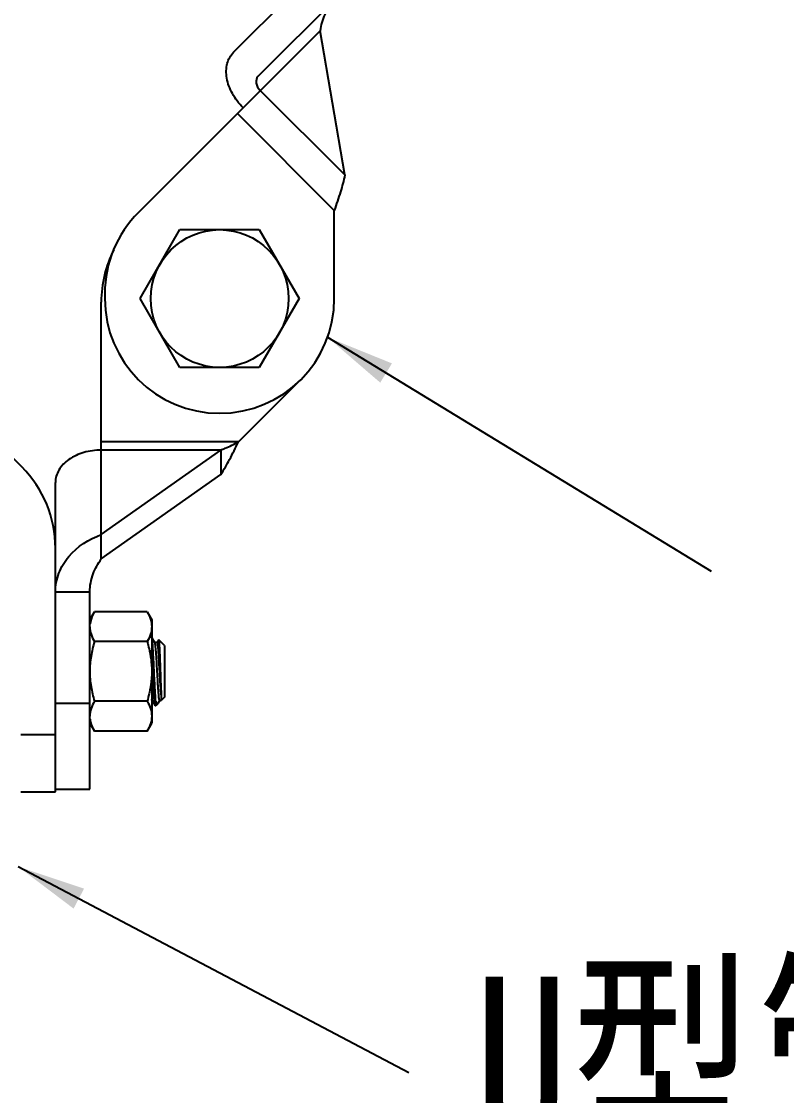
# Model space of a CAD drawing. Extents: x 1036631 to 1215829, y 649019 to 896649.
# Drawn here: x 1134777 to 1135892, y 787312 to 788878 of the extents above; entities that cross this region are included whole.
import ezdxf

# ---------------------------------------------------------------- set-up
doc = ezdxf.new("R2010")
doc.units = 0
doc.header["$LTSCALE"] = 1000
doc.header["$MEASUREMENT"] = 0
doc.styles.get("Standard").update_dxf_attribs({"font": 'gbenor.shx', "bigfont": 'gbcbig.shx'})
doc.dimstyles.get("Standard").update_dxf_attribs({"dimscale": 100, "dimtxt": 3.5, "dimasz": 1, "dimexe": 2.5, "dimexo": 3, "dimgap": 1.5, "dimtad": 1, "dimdec": 0, "dimzin": 0, "dimdsep": 46, "dimtxsty": 'Standard', "dimblk": 'ARCHTICK', "dimcen": 0.09, "dimadec": 0, "dimazin": 0, "dimtfac": 1, "dimtdec": 0, "dimtix": 1, "dimtmove": 2, "dimatfit": 3, "dimfxl": 1, "dimtolj": 1, "dimtzin": 0, "dimarcsym": 0})

# ---------------------------------------------------------------- blocks, each defined once
blk = doc.blocks.new('gfhhrryyfd')
at = {"linetype": 'Continuous'}
for p, q in [((3688348.8, -1760798.1), (3688471.5, -1760675.4)), ((3688384.3, -1760833.5), (3688507, -1760710.8)), ((3688210.1, -1761031.4), (3688474.9, -1760766.6)), ((3688510.9, -1760976.9), (3688474.9, -1760766.6)), ((3688510.9, -1760976.9), (3688387.7, -1760853.7)), ((3688354.3, -1760887.2), (3688495.6, -1761028.5)), ((3688495.6, -1761157), (3688495.6, -1761028.5)), ((3688212.5, -1761157), (3688270.4, -1761056.6)), ((3688270.4, -1761056.6), (3688386.3, -1761056.6)), ((3688386.3, -1761056.6), (3688444.3, -1761157)), ((3688155.9, -1761536.6), (3688155.9, -1761162.1)), ((3688161.1, -1761149.7), (3688161.1, -1761157)), ((3688270.4, -1761257.3), (3688212.5, -1761157)), ((3688444.3, -1761157), (3688386.3, -1761257.3)), ((3687826.8, -1761189.2), (3688040, -1761402.5)), ((3688386.3, -1761257.3), (3688270.4, -1761257.3)), ((3688355.8, -1761366), (3688446.7, -1761275.2)), ((3688355.8, -1761366), (3688155.9, -1761366)), ((3688330.2, -1761377.9), (3688155.9, -1761377.9)), ((3688155.9, -1761501.1), (3688330.2, -1761377.9)), ((3688330.2, -1761377.9), (3688330.2, -1761413.4)), ((3688155.9, -1761536.6), (3688330.2, -1761413.4)), ((3688089, -1761876.2), (3688089, -1761425.2)), ((3688089, -1761584.7), (3688139.2, -1761584.7)), ((3688139.2, -1761872), (3688139.2, -1761584.7)), ((3688139.2, -1761625.3), (3688145.9, -1761613.7)), ((3688222.8, -1761613.7), (3688145.9, -1761613.7)), ((3688222.8, -1761613.7), (3688229.5, -1761625.3)), ((3688229.5, -1761625.3), (3688229.5, -1761775.8)), ((3688222.8, -1761657.1), (3688145.9, -1761657.1)), ((3688234.1, -1761658.5), (3688229.5, -1761650.7)), ((3688237.5, -1761658.3), (3688233.8, -1761658.3)), ((3688239.5, -1761654.7), (3688237.4, -1761658.3)), ((3688239.5, -1761654.7), (3688239.6, -1761654.6)), ((3688247.9, -1761662.9), (3688239.6, -1761654.6)), ((3688247.9, -1761662.9), (3688247.9, -1761738.2)), ((3688222.8, -1761744), (3688145.9, -1761744)), ((3688229.5, -1761742.8), (3688230.2, -1761742.8)), ((3688229.9, -1761742.6), (3688229.8, -1761742.4)), ((3688229.9, -1761742.6), (3688234.6, -1761750.6)), ((3688238.7, -1761747.3), (3688241.3, -1761742.8)), ((3688241.2, -1761742.8), (3688243.3, -1761742.8)), ((3688243.3, -1761734.8), (3688243.3, -1761742.8)), ((3688247.9, -1761738.2), (3688243.3, -1761742.8)), ((3688089, -1761746.6), (3688139.2, -1761746.6)), ((3688234.7, -1761750.8), (3688234.6, -1761750.6)), ((3688235.4, -1761750.8), (3688234.7, -1761750.8)), ((3688235.4, -1761750.8), (3688235.4, -1761744.4)), ((3688238.2, -1761748), (3688235.4, -1761750.8)), ((3688238.2, -1761748), (3688238.7, -1761747.3)), ((3688139.2, -1761775.8), (3688145.9, -1761787.5)), ((3688222.8, -1761787.5), (3688145.9, -1761787.5)), ((3688222.8, -1761787.5), (3688229.5, -1761775.8)), ((3688038.8, -1761792.6), (3688089, -1761792.6)), ((3688038.8, -1761876.2), (3688089, -1761876.2)), ((3688089, -1761872), (3688139.2, -1761872))]:
    blk.add_line(p, q, dxfattribs=at)
blk.add_circle((3688328.4, -1761157), 100.4, dxfattribs=at)
for centre, radius, start, end in [((3688328.4, -1761149.7), 167.3, 135, 180), ((3688323.2, -1761162.1), 167.3, 152.9997, 180), ((3688328.4, -1761157), 167.3, 180, 0), ((3687921.8, -1761520.8), 167.3, 0, 45), ((3688173, -1761635.5), 33.8, 172.5984, 173.3691), ((3688233, -1761741.2), 3.38, 198.4953, 200.8866), ((3688173, -1761765.7), 33.8, 186.6309, 187.4031)]:
    blk.add_arc(centre, radius, start, end, dxfattribs=at)
for points, knots in [([(3688497.1, -1760720.7), (3688490.7, -1760727.1), (3688480.8, -1760741.7), (3688476.2, -1760758.5), (3688474.9, -1760766.6)], [0, 0, 0, 0, 0.522516, 1, 1, 1, 1]), ([(3688362.7, -1760878.8), (3688356.6, -1760872.7), (3688346.3, -1760859.3), (3688337.8, -1760836.8), (3688337.7, -1760814.9), (3688344.4, -1760802.5), (3688348.8, -1760798.1)], [0, 0, 0, 0, 0.287971, 0.555344, 0.790532, 1, 1, 1, 1]), ([(3688384.3, -1760833.5), (3688382, -1760835.8), (3688380.5, -1760844.3), (3688384.8, -1760850.8), (3688387.7, -1760853.7)], [0, 0, 0, 0, 0.440241, 1, 1, 1, 1]), ([(3688510.9, -1760976.9), (3688509.4, -1760985.2), (3688504.6, -1761002.5), (3688498.7, -1761019.5), (3688495.6, -1761028.5)], [0, 0, 0, 0, 0.468219, 1, 1, 1, 1]), ([(3688330.2, -1761377.9), (3688332.3, -1761377.1), (3688341.1, -1761373.6), (3688349.5, -1761369.3), (3688355.8, -1761366)], [0, 0, 0, 0, 0.244001, 1, 1, 1, 1]), ([(3688330.2, -1761413.4), (3688334.9, -1761406.4), (3688343.8, -1761390.8), (3688351.7, -1761374.6), (3688355.8, -1761366)], [0, 0, 0, 0, 0.468219, 1, 1, 1, 1]), ([(3688155.9, -1761377.9), (3688147.3, -1761377.9), (3688130.6, -1761380.1), (3688108.7, -1761390), (3688093.1, -1761405.5), (3688089, -1761418.9), (3688089, -1761425.2)], [0, 0, 0, 0, 0.287969, 0.555344, 0.790533, 1, 1, 1, 1]), ([(3688089, -1761584.7), (3688089, -1761575.5), (3688092.7, -1761556.6), (3688112.5, -1761523.9), (3688137.9, -1761507.3), (3688155.9, -1761501.1)], [0, 0, 0, 0, 0.244342, 0.495326, 1, 1, 1, 1]), ([(3688139.2, -1761584.7), (3688139.2, -1761575.7), (3688142.5, -1761558.4), (3688151.1, -1761543.2), (3688155.9, -1761536.6)], [0, 0, 0, 0, 0.522516, 1, 1, 1, 1]), ([(3688145.9, -1761613.7), (3688145.1, -1761615.1), (3688142.2, -1761620.6), (3688140.1, -1761626.6), (3688139.5, -1761631.1)], [0, 0, 0, 0, 0.26074, 1, 1, 1, 1]), ([(3688222.8, -1761613.7), (3688224.8, -1761617.1), (3688228.1, -1761624), (3688229.5, -1761631.7), (3688229.5, -1761635.4)], [0, 0, 0, 0, 0.514931, 1, 1, 1, 1]), ([(3688139.2, -1761635.4), (3688139.2, -1761639.1), (3688140.6, -1761646.8), (3688144, -1761653.7), (3688145.9, -1761657.1)], [0, 0, 0, 0, 0.485069, 1, 1, 1, 1]), ([(3688229.5, -1761635.4), (3688229.5, -1761639.1), (3688228.1, -1761646.8), (3688224.8, -1761653.7), (3688222.8, -1761657.1)], [0, 0, 0, 0, 0.485069, 1, 1, 1, 1]), ([(3688145.9, -1761657.1), (3688143.9, -1761664.2), (3688140.5, -1761678.5), (3688139.2, -1761693.2), (3688139.2, -1761700.6)], [0, 0, 0, 0, 0.500104, 1, 1, 1, 1]), ([(3688222.8, -1761657.1), (3688224.9, -1761664.2), (3688228.3, -1761678.5), (3688229.5, -1761693.2), (3688229.5, -1761700.6)], [0, 0, 0, 0, 0.500104, 1, 1, 1, 1]), ([(3688235.4, -1761744.4), (3688234.7, -1761736.8), (3688234.1, -1761724.2), (3688233.2, -1761706.4), (3688232.5, -1761691.2), (3688231.8, -1761676.9), (3688231.2, -1761665), (3688230.4, -1761656.6), (3688230.1, -1761652.1), (3688229.5, -1761650.8)], [0, 0, 0, 0, 0.242677, 0.403766, 0.571084, 0.728325, 0.86011, 0.953625, 1, 1, 1, 1]), ([(3688234.3, -1761659.1), (3688234.3, -1761659), (3688234.2, -1761658.8), (3688234.1, -1761658.6), (3688234.1, -1761658.5)], [0, 0, 0, 0, 0.571751, 1, 1, 1, 1]), ([(3688241.2, -1761742.8), (3688240.9, -1761742.8), (3688240.6, -1761741.4), (3688240.2, -1761739.7), (3688239.8, -1761736.1), (3688239.4, -1761731.5), (3688239, -1761725.8), (3688238.4, -1761716.7), (3688237.7, -1761704.4), (3688236.9, -1761689.7), (3688236.2, -1761676.4), (3688235.3, -1761666.4), (3688234.8, -1761660.9), (3688234.3, -1761659.1)], [0, 0, 0, 0, 0.00993, 0.035692, 0.077147, 0.133012, 0.201431, 0.280113, 0.457397, 0.641103, 0.8066, 0.931746, 1, 1, 1, 1]), ([(3688243.3, -1761734.8), (3688242.7, -1761727.8), (3688242, -1761716.4), (3688241.1, -1761700.6), (3688240.4, -1761688), (3688239.8, -1761678), (3688239.3, -1761671), (3688239, -1761666.7), (3688238.6, -1761663.3), (3688238.3, -1761660.6), (3688238, -1761659.3), (3688237.7, -1761658.3), (3688237.5, -1761658.3)], [0, 0, 0, 0, 0.275467, 0.445769, 0.616141, 0.769932, 0.835819, 0.892144, 0.937558, 0.970974, 0.991706, 1, 1, 1, 1]), ([(3688239.6, -1761654.6), (3688239.8, -1761654.8), (3688239.9, -1761655.8), (3688240.1, -1761657.4), (3688240.3, -1761660.2), (3688240.7, -1761665.7), (3688241, -1761674.3), (3688241.5, -1761686.3), (3688241.9, -1761699.5), (3688242.5, -1761715.8), (3688242.9, -1761727.6), (3688243.3, -1761734.8)], [0, 0, 0, 0, 0.009691, 0.032013, 0.066681, 0.112991, 0.236161, 0.390242, 0.560502, 0.730169, 1, 1, 1, 1]), ([(3688234.3, -1761749.6), (3688233.9, -1761748.3), (3688233.6, -1761744.5), (3688232.7, -1761733.8), (3688231.8, -1761716.2), (3688230.8, -1761693.3), (3688230, -1761677.3), (3688229.5, -1761669.6)], [0, 0, 0, 0, 0.052851, 0.14115, 0.400167, 0.712507, 1, 1, 1, 1]), ([(3688139.2, -1761700.6), (3688139.2, -1761707.9), (3688140.5, -1761722.6), (3688143.9, -1761737), (3688145.9, -1761744)], [0, 0, 0, 0, 0.499896, 1, 1, 1, 1]), ([(3688229.5, -1761700.6), (3688229.5, -1761707.9), (3688228.3, -1761722.6), (3688224.9, -1761737), (3688222.8, -1761744)], [0, 0, 0, 0, 0.499896, 1, 1, 1, 1]), ([(3688145.9, -1761744), (3688144, -1761747.4), (3688140.6, -1761754.4), (3688139.2, -1761762), (3688139.2, -1761765.7)], [0, 0, 0, 0, 0.514931, 1, 1, 1, 1]), ([(3688222.8, -1761744), (3688224.8, -1761747.4), (3688228.1, -1761754.4), (3688229.5, -1761762), (3688229.5, -1761765.7)], [0, 0, 0, 0, 0.514931, 1, 1, 1, 1]), ([(3688235.4, -1761744.4), (3688235.6, -1761745.1), (3688236, -1761746.3), (3688236.6, -1761747.6), (3688237.4, -1761748.5), (3688238, -1761748.1), (3688238.2, -1761748)], [0, 0, 0, 0, 0.409984, 0.688664, 0.852512, 1, 1, 1, 1]), ([(3688139.5, -1761770), (3688139.7, -1761771.5), (3688140.9, -1761777.6), (3688143.6, -1761783.4), (3688145.9, -1761787.5)], [0, 0, 0, 0, 0.241319, 1, 1, 1, 1]), ([(3688229.5, -1761765.7), (3688229.5, -1761769.5), (3688228.1, -1761777.1), (3688224.8, -1761784.1), (3688222.8, -1761787.5)], [0, 0, 0, 0, 0.485069, 1, 1, 1, 1])]:
    blk.add_open_spline(points, degree=3, knots=knots, dxfattribs=at)
for points in [[(3688229.8, -1761742.2), (3688229.7, -1761741.9), (3688229.6, -1761741.6), (3688229.5, -1761741.3)], [(3688234.6, -1761750.6), (3688234.4, -1761750.3), (3688234.3, -1761750), (3688234.3, -1761749.6)]]:
    blk.add_open_spline(points, degree=3, dxfattribs=at)
at = {"insert": (3688699.8, -1762145.6), "char_height": 250.906, "attachment_point": 1}
blk.add_mtext('{\\fSimHei|b0|i0|c134|p2;\\W0.8;\\C7;U型管吊架}', dxfattribs=at)
for points in [[(3688485.8, -1761213.5), (3689045.1, -1761554.5)], [(3688034.7, -1761985.1), (3688604.5, -1762285.1)]]:
    blk.add_leader(points, dimstyle='Standard', override={"dimgap": 20, "dimtad": 0})

msp = doc.modelspace()

# ---------------------------------------------------------------- block references
at = {"lineweight": -3, "xscale": 0.9999959487468004, "yscale": 0.999995949678123, "zscale": 0.9999959495959999}
msp.add_blockref('gfhhrryyfd', (-2553248, 2549623.7), dxfattribs=at)

doc.saveas('drawing.dxf')
